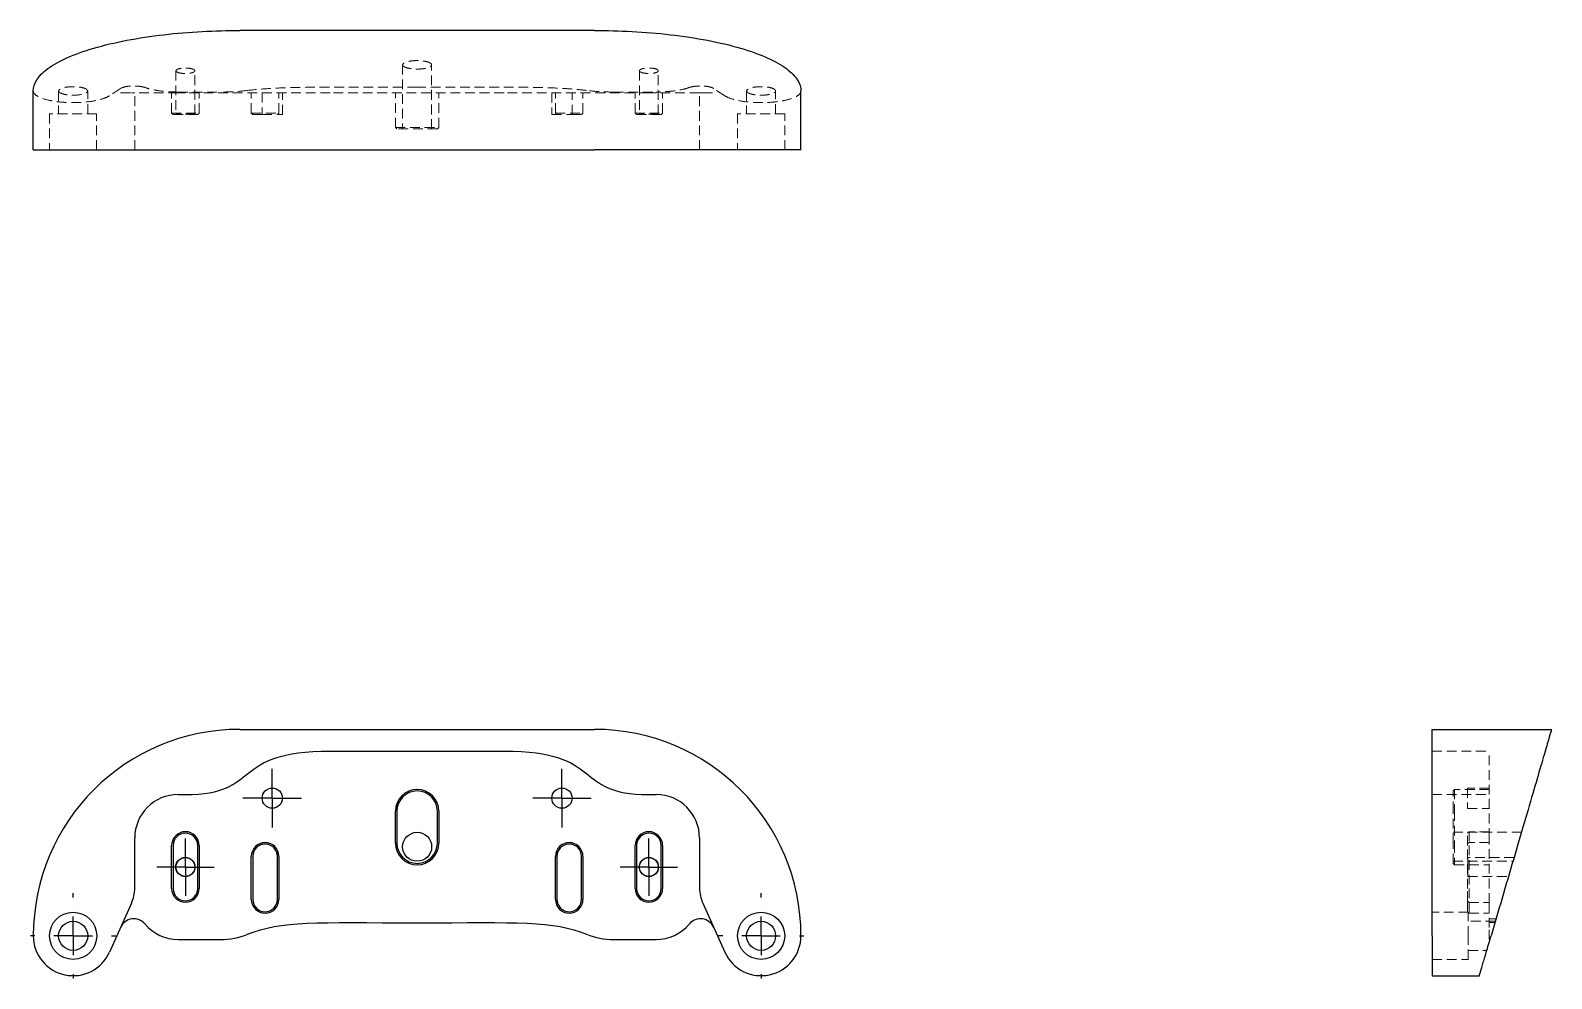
# Model space of a CAD drawing. Header units: millimetres. Extents: x 33 to 231, y 42 to 166.
import ezdxf

# ---------------------------------------------------------------- set-up
doc = ezdxf.new("R2010")
doc.units = ezdxf.units.MM
doc.linetypes.add('HIDDEN', pattern=[1.905, 1.27, -0.635])
doc.layers.add('10', color=7, linetype='Continuous')

# ---------------------------------------------------------------- blocks, each defined once
blk = doc.blocks.new('SW_CENTERMARKSYMBOL_0')
at = {"layer": '10', "color": 0}
for p, q in [((0, 5), (0, 5.57)), ((0, 0), (0, 2.5)), ((-5, 0), (-5.57, 0)), ((0, 0), (-2.5, 0)), ((0, 0), (0, -2.5)), ((0, 0), (2.5, 0)), ((5, 0), (5.57, 0)), ((0, -5), (0, -5.57))]:
    blk.add_line(p, q, dxfattribs=at)
blk = doc.blocks.new('SW_CENTERMARKSYMBOL_1')
at = {"layer": '10', "color": 0}
for p, q in [((0, 5), (0, 5.57)), ((0, 0), (0, 2.5)), ((-5, 0), (-5.57, 0)), ((0, 0), (-2.5, 0)), ((0, 0), (0, -2.5)), ((0, 0), (2.5, 0)), ((5, 0), (5.57, 0)), ((0, -5), (0, -5.57))]:
    blk.add_line(p, q, dxfattribs=at)
blk = doc.blocks.new('SW_CENTERMARKSYMBOL_2')
at = {"layer": '10', "color": 0}
for p, q in [((0, 2.5), (0, 3.82)), ((0, 0), (0, 2.5)), ((-2.5, 0), (-3.82, 0)), ((0, 0), (-2.5, 0)), ((0, 0), (0, -2.5)), ((0, 0), (2.5, 0)), ((2.5, 0), (3.82, 0)), ((0, -2.5), (0, -3.82))]:
    blk.add_line(p, q, dxfattribs=at)
blk = doc.blocks.new('SW_CENTERMARKSYMBOL_3')
at = {"layer": '10', "color": 0}
for p, q in [((0, 2.5), (0, 3.82)), ((0, 0), (0, 2.5)), ((-2.5, 0), (-3.82, 0)), ((0, 0), (-2.5, 0)), ((0, 0), (0, -2.5)), ((0, 0), (2.5, 0)), ((2.5, 0), (3.82, 0)), ((0, -2.5), (0, -3.82))]:
    blk.add_line(p, q, dxfattribs=at)
blk = doc.blocks.new('SW_CENTERMARKSYMBOL_4')
at = {"layer": '10', "color": 0}
for p, q in [((0, 2.5), (0, 3.73)), ((0, 0), (0, 2.5)), ((-2.5, 0), (-3.73, 0)), ((0, 0), (-2.5, 0)), ((0, 0), (0, -2.5)), ((0, 0), (2.5, 0)), ((2.5, 0), (3.73, 0)), ((0, -2.5), (0, -3.73))]:
    blk.add_line(p, q, dxfattribs=at)
blk = doc.blocks.new('SW_CENTERMARKSYMBOL_5')
at = {"layer": '10', "color": 0}
for p, q in [((0, 2.5), (0, 3.73)), ((0, 0), (0, 2.5)), ((-2.5, 0), (-3.73, 0)), ((0, 0), (-2.5, 0)), ((0, 0), (0, -2.5)), ((0, 0), (2.5, 0)), ((2.5, 0), (3.73, 0)), ((0, -2.5), (0, -3.73))]:
    blk.add_line(p, q, dxfattribs=at)

msp = doc.modelspace()

# ---------------------------------------------------------------- linework, layer by layer
at = {"color": 7, "linetype": 'Continuous', "lineweight": 25}
for p, q in [((106.11, 165.78), (59.89, 165.78)), ((33, 150.22), (33, 157.9)), ((133, 150.22), (133, 157.9)), ((33, 150.22), (59.89, 150.22)), ((59.89, 150.22), (106.11, 150.22)), ((133, 150.22), (106.11, 150.22)), ((59.89, 74.77), (106.11, 74.77)), ((215.22, 47.88), (215.22, 74.77)), ((215.22, 74.77), (230.78, 74.77)), ((71.68, 71.94), (94.32, 71.94)), ((51.87, 66.28), (52.81, 66.28)), ((113.19, 66.28), (114.13, 66.28)), ((80.17, 59.96), (80.17, 64.11)), ((80.36, 64.11), (80.36, 59.96)), ((85.64, 59.96), (85.64, 64.11)), ((85.83, 64.11), (85.83, 59.96)), ((46.21, 54.08), (46.21, 60.62)), ((51.02, 54.04), (51.02, 59.65)), ((51.21, 59.65), (51.21, 54.04)), ((54.42, 54.04), (54.42, 59.65)), ((54.6, 59.65), (54.6, 54.04)), ((111.4, 54.04), (111.4, 59.65)), ((111.58, 59.65), (111.58, 54.04)), ((114.79, 54.04), (114.79, 59.65)), ((114.98, 59.65), (114.98, 54.04)), ((119.79, 60.62), (119.79, 54.08)), ((61.4, 52.62), (61.4, 58.23)), ((61.58, 58.23), (61.58, 52.62)), ((64.79, 52.62), (64.79, 58.23)), ((64.98, 58.23), (64.98, 52.62)), ((101.02, 52.62), (101.02, 58.23)), ((101.21, 58.23), (101.21, 52.62)), ((104.42, 52.62), (104.42, 58.23)), ((104.6, 58.23), (104.6, 52.62)), ((45.79, 52.15), (42.92, 45.75)), ((120.21, 52.15), (123.08, 45.75)), ((215.22, 47.88), (215.22, 42.69)), ((51.87, 47.41), (57.39, 47.41)), ((108.61, 47.41), (114.13, 47.41)), ((215.22, 42.69), (221.38, 42.69))]:
    msp.add_line(p, q, dxfattribs=at)
at = {"color": 7, "linetype": 'HIDDEN', "lineweight": 18}
for p, q in [((51.58, 160.53), (51.58, 154.86)), ((54.04, 154.86), (54.04, 160.53)), ((81.11, 161.3), (81.11, 152.95)), ((84.89, 152.95), (84.89, 161.3)), ((111.96, 160.53), (111.96, 154.86)), ((114.42, 154.86), (114.42, 160.53)), ((36.3, 157.9), (36.3, 154.93)), ((40.08, 154.93), (40.08, 157.9)), ((44.37, 158.23), (42.92, 157.28)), ((44.37, 157.67), (45.79, 157.67)), ((46.21, 157.67), (45.79, 157.67)), ((46.21, 150.22), (46.21, 157.67)), ((51.87, 157.67), (46.21, 157.67)), ((51.02, 155.03), (51.02, 157.67)), ((51.87, 157.76), (57.39, 157.76)), ((52.81, 157.67), (51.87, 157.67)), ((54.6, 155.03), (54.6, 157.67)), ((61.4, 155.03), (61.4, 157.67)), ((62.81, 157.67), (62.81, 154.84)), ((64.98, 155.03), (64.98, 157.67)), ((65.45, 154.84), (65.45, 157.67)), ((94.32, 157.67), (71.68, 157.67)), ((80.17, 153.14), (80.17, 157.67)), ((85.83, 153.14), (85.83, 157.67)), ((100.55, 157.67), (100.55, 154.84)), ((101.02, 155.03), (101.02, 157.67)), ((103.19, 154.84), (103.19, 157.67)), ((104.6, 155.03), (104.6, 157.67)), ((108.61, 157.76), (114.13, 157.76)), ((111.4, 155.03), (111.4, 157.67)), ((114.13, 157.67), (113.19, 157.67)), ((119.79, 157.67), (114.13, 157.67)), ((114.98, 155.03), (114.98, 157.67)), ((119.79, 150.22), (119.79, 157.67)), ((120.21, 157.67), (119.79, 157.67)), ((120.21, 157.67), (121.63, 157.67)), ((123.08, 157.28), (121.63, 158.23)), ((125.92, 157.9), (125.92, 154.93)), ((129.7, 154.93), (129.7, 157.9)), ((41.25, 154.93), (35.12, 154.93)), ((35.12, 154.93), (35.12, 150.22)), ((41.25, 150.22), (41.25, 154.93)), ((51.02, 155.03), (54.6, 155.03)), ((51.02, 155.03), (51.21, 154.84)), ((54.42, 154.84), (51.21, 154.84)), ((51.58, 154.86), (51.56, 154.84)), ((54.04, 154.86), (51.58, 154.86)), ((54.06, 154.84), (54.04, 154.86)), ((54.42, 154.84), (54.6, 155.03)), ((61.4, 155.03), (64.98, 155.03)), ((61.4, 155.03), (61.58, 154.84)), ((62.81, 154.84), (61.58, 154.84)), ((62.81, 154.84), (65.45, 154.84)), ((64.79, 154.84), (64.98, 155.03)), ((100.55, 154.84), (103.19, 154.84)), ((101.02, 155.03), (104.6, 155.03)), ((101.02, 155.03), (101.21, 154.84)), ((104.42, 154.84), (103.19, 154.84)), ((104.42, 154.84), (104.6, 155.03)), ((111.4, 155.03), (114.98, 155.03)), ((111.4, 155.03), (111.58, 154.84)), ((114.79, 154.84), (111.58, 154.84)), ((111.96, 154.86), (111.94, 154.84)), ((114.42, 154.86), (111.96, 154.86)), ((114.44, 154.84), (114.42, 154.86)), ((114.79, 154.84), (114.98, 155.03)), ((130.88, 154.93), (124.75, 154.93)), ((124.75, 154.93), (124.75, 150.22)), ((130.88, 150.22), (130.88, 154.93)), ((80.17, 153.14), (85.83, 153.14)), ((80.17, 153.14), (80.36, 152.95)), ((85.64, 152.95), (80.36, 152.95)), ((85.83, 153.14), (85.64, 152.95)), ((215.22, 71.94), (222.67, 71.94)), ((215.22, 66.28), (222.67, 66.28)), ((218.14, 66.94), (217.95, 66.75)), ((217.95, 64.11), (217.95, 66.75)), ((218.14, 66.94), (218.14, 64.11)), ((222.67, 66.94), (218.14, 66.94)), ((219.84, 67.13), (219.84, 64.48)), ((222.67, 67.13), (219.84, 67.13)), ((222.67, 66.28), (222.67, 66.94)), ((222.67, 60.62), (222.67, 66.28)), ((217.95, 59.96), (217.95, 64.11)), ((218.14, 64.11), (218.14, 59.96)), ((219.84, 64.48), (222.67, 64.48)), ((220.03, 61.44), (219.84, 61.25)), ((220.03, 61.44), (220.03, 59.65)), ((222.67, 61.44), (220.03, 61.44)), ((226.86, 61.37), (217.95, 61.37)), ((217.95, 57.31), (217.95, 59.96)), ((218.14, 59.96), (218.14, 57.13)), ((219.84, 59.65), (219.84, 61.25)), ((220.03, 60.03), (219.84, 59.84)), ((219.84, 54.04), (219.84, 59.65)), ((222.67, 60.03), (220.03, 60.03)), ((220.03, 59.65), (220.03, 54.04)), ((222.67, 54.08), (222.67, 60.62)), ((217.95, 57.6), (225.75, 57.6)), ((219.86, 58.07), (219.84, 58.09)), ((219.86, 56.84), (219.86, 58.07)), ((225.89, 58.07), (219.86, 58.07)), ((217.95, 57.31), (218.14, 57.13)), ((218.14, 57.13), (222.67, 57.13)), ((219.84, 55.59), (219.86, 55.62)), ((219.86, 55.62), (219.86, 56.84)), ((219.86, 55.62), (225.17, 55.62)), ((219.84, 52.43), (219.84, 54.04)), ((220.03, 54.04), (220.03, 52.24)), ((222.67, 52.15), (222.67, 54.08)), ((219.84, 51.02), (219.84, 52.43)), ((219.84, 52.43), (220.03, 52.24)), ((220.03, 52.24), (220.03, 50.83)), ((220.03, 52.24), (222.67, 52.24)), ((222.67, 52.15), (222.67, 48.98)), ((219.93, 50.95), (215.22, 50.95)), ((219.84, 51.02), (220.03, 50.83)), ((219.93, 47.88), (219.93, 50.95)), ((223.46, 49.77), (219.93, 49.77)), ((220.03, 50.83), (222.67, 50.83)), ((223.55, 50.1), (222.67, 50.1)), ((223.41, 49.6), (222.67, 49.6)), ((219.93, 44.81), (219.93, 47.88)), ((222.67, 47.41), (222.67, 48.98)), ((219.93, 45.99), (222.35, 45.99)), ((222.76, 47.41), (222.67, 47.41)), ((215.22, 44.81), (219.93, 44.81))]:
    msp.add_line(p, q, dxfattribs=at)
at = {"color": 7, "linetype": 'Continuous', "lineweight": 25}
for centre, radius in [((64.13, 65.81), 1.32), ((101.87, 65.81), 1.32), ((83, 59.48), 1.89), ((52.81, 56.84), 1.25), ((52.81, 56.84), 1.23), ((113.19, 56.84), 1.25), ((113.19, 56.84), 1.23), ((38.19, 47.88), 3.07), ((38.19, 47.88), 1.89), ((127.81, 47.88), 3.07), ((127.81, 47.88), 1.89)]:
    msp.add_circle(centre, radius, dxfattribs=at)
for centre, radius, start, end in [((59.89, 47.88), 26.89, 90, 180), ((106.11, 47.88), 26.89, 0, 90), ((51.87, 60.62), 5.66, 90, 180), ((83, 64.11), 2.83, 0, 180), ((83, 64.11), 2.64, 0, 180), ((114.13, 60.62), 5.66, 0, 90), ((52.81, 59.65), 1.79, 0, 180), ((113.19, 59.65), 1.79, 0, 180), ((52.81, 59.65), 1.6, 0, 180), ((63.19, 58.23), 1.79, 0, 180), ((63.19, 58.23), 1.6, 0, 180), ((83, 59.96), 2.83, 180, 0), ((83, 59.96), 2.64, 180, 0), ((102.81, 58.23), 1.79, 0, 180), ((102.81, 58.23), 1.6, 0, 180), ((113.19, 59.65), 1.6, 0, 180), ((41.49, 54.08), 4.72, 335.8105, 0), ((52.81, 54.04), 1.79, 180, 0), ((52.81, 54.04), 1.6, 180, 0), ((113.19, 54.04), 1.79, 180, 0), ((113.19, 54.04), 1.6, 180, 0), ((124.51, 54.08), 4.72, 180, 204.1895), ((63.19, 52.62), 1.79, 180, 0), ((63.19, 52.62), 1.6, 180, 0), ((102.81, 52.62), 1.79, 180, 0), ((102.81, 52.62), 1.6, 180, 0), ((46.09, 48.21), 1.89, 40.0795, 155.8105), ((119.91, 48.21), 1.89, 24.1895, 139.9205), ((38.19, 47.88), 5.19, 180, 335.8105), ((51.87, 53.07), 5.66, 220.0795, 270), ((57.39, 56.84), 9.43, 270, 292.0191), ((108.61, 56.84), 9.43, 247.9809, 270), ((114.13, 53.07), 5.66, 270, 319.9205), ((127.81, 47.88), 5.19, 204.1895, 0)]:
    msp.add_arc(centre, radius, start, end, dxfattribs=at)
for points, knots in [([(33, 157.9), (33, 158.37), (33.14, 158.85), (33.76, 159.82), (34.23, 160.32), (35.54, 161.29), (36.38, 161.76), (38.39, 162.67), (39.56, 163.09), (42.19, 163.86), (43.64, 164.2), (46.71, 164.79), (48.34, 165.04), (51.64, 165.42), (53.33, 165.56), (56.66, 165.74), (58.3, 165.78), (59.89, 165.78)], [0, 0, 0, 0, 0.125, 0.125, 0.25, 0.25, 0.375, 0.375, 0.5, 0.5, 0.625, 0.625, 0.75, 0.75, 0.875, 0.875, 1, 1, 1, 1]), ([(106.11, 165.78), (107.7, 165.78), (109.34, 165.74), (112.67, 165.56), (114.36, 165.42), (117.66, 165.04), (119.29, 164.79), (122.36, 164.2), (123.81, 163.86), (126.44, 163.09), (127.61, 162.67), (129.62, 161.76), (130.46, 161.29), (131.77, 160.32), (132.24, 159.82), (132.86, 158.85), (133, 158.37), (133, 157.9)], [0, 0, 0, 0, 0.125, 0.125, 0.25, 0.25, 0.375, 0.375, 0.5, 0.5, 0.625, 0.625, 0.75, 0.75, 0.875, 0.875, 1, 1, 1, 1]), ([(230.78, 74.77), (230.78, 74.77), (230.74, 74.63), (230.56, 74.01), (230.42, 73.54), (230.04, 72.22), (229.79, 71.39), (229.2, 69.38), (228.86, 68.21), (228.09, 65.58), (227.67, 64.13), (226.76, 61.06), (226.29, 59.43), (225.32, 56.12), (224.82, 54.44), (223.85, 51.11), (223.37, 49.47), (222.9, 47.88)], [0, 0, 0, 0, 0.125, 0.125, 0.25, 0.25, 0.375, 0.375, 0.5, 0.5, 0.625, 0.625, 0.75, 0.75, 0.875, 0.875, 1, 1, 1, 1]), ([(221.38, 42.7), (221.38, 42.7), (221.37, 42.66), (221.41, 42.79), (221.5, 43.09), (221.65, 43.6), (221.83, 44.23), (222.07, 45.03), (222.34, 45.95), (222.63, 46.94), (222.81, 47.58), (222.9, 47.88)], [0, 0, 0, 0, 0.006016, 0.131646, 0.257718, 0.382053, 0.502552, 0.617392, 0.759286, 0.886939, 1, 1, 1, 1])]:
    msp.add_open_spline(points, degree=3, knots=knots, dxfattribs=at)
at = {"color": 7, "linetype": 'HIDDEN', "lineweight": 18}
for points, knots in [([(54.04, 160.53), (54.04, 160.56), (54.03, 160.59), (53.95, 160.67), (53.89, 160.71), (53.69, 160.78), (53.56, 160.82), (53.22, 160.87), (53.02, 160.89), (52.61, 160.89), (52.4, 160.87), (52.06, 160.82), (51.93, 160.78), (51.73, 160.71), (51.67, 160.67), (51.6, 160.59), (51.58, 160.56), (51.58, 160.53)], [0, 0, 0, 0, 0.125, 0.125, 0.25, 0.25, 0.375, 0.375, 0.5, 0.5, 0.625, 0.625, 0.75, 0.75, 0.875, 0.875, 1, 1, 1, 1]), ([(51.58, 160.53), (51.58, 160.5), (51.6, 160.47), (51.67, 160.39), (51.73, 160.35), (51.93, 160.28), (52.06, 160.24), (52.4, 160.19), (52.61, 160.17), (53.02, 160.17), (53.22, 160.19), (53.56, 160.24), (53.69, 160.28), (53.89, 160.35), (53.95, 160.39), (54.03, 160.47), (54.04, 160.5), (54.04, 160.53)], [0, 0, 0, 0, 0.125, 0.125, 0.25, 0.25, 0.375, 0.375, 0.5, 0.5, 0.625, 0.625, 0.75, 0.75, 0.875, 0.875, 1, 1, 1, 1]), ([(84.89, 161.3), (84.89, 161.35), (84.87, 161.4), (84.75, 161.51), (84.66, 161.58), (84.36, 161.69), (84.15, 161.75), (83.63, 161.83), (83.31, 161.86), (82.69, 161.86), (82.37, 161.83), (81.85, 161.75), (81.64, 161.69), (81.34, 161.58), (81.25, 161.51), (81.13, 161.4), (81.11, 161.35), (81.11, 161.3)], [0, 0, 0, 0, 0.125, 0.125, 0.25, 0.25, 0.375, 0.375, 0.5, 0.5, 0.625, 0.625, 0.75, 0.75, 0.875, 0.875, 1, 1, 1, 1]), ([(81.11, 161.3), (81.11, 161.26), (81.13, 161.21), (81.25, 161.09), (81.34, 161.03), (81.64, 160.91), (81.85, 160.86), (82.37, 160.77), (82.69, 160.75), (83.31, 160.75), (83.63, 160.77), (84.15, 160.86), (84.36, 160.91), (84.66, 161.03), (84.75, 161.09), (84.87, 161.21), (84.89, 161.26), (84.89, 161.3)], [0, 0, 0, 0, 0.125, 0.125, 0.25, 0.25, 0.375, 0.375, 0.5, 0.5, 0.625, 0.625, 0.75, 0.75, 0.875, 0.875, 1, 1, 1, 1]), ([(114.42, 160.53), (114.42, 160.56), (114.4, 160.59), (114.33, 160.67), (114.27, 160.71), (114.07, 160.78), (113.94, 160.82), (113.6, 160.87), (113.39, 160.89), (112.98, 160.89), (112.78, 160.87), (112.44, 160.82), (112.31, 160.78), (112.11, 160.71), (112.05, 160.67), (111.97, 160.59), (111.96, 160.56), (111.96, 160.53)], [0, 0, 0, 0, 0.125, 0.125, 0.25, 0.25, 0.375, 0.375, 0.5, 0.5, 0.625, 0.625, 0.75, 0.75, 0.875, 0.875, 1, 1, 1, 1]), ([(111.96, 160.53), (111.96, 160.5), (111.97, 160.47), (112.05, 160.39), (112.11, 160.35), (112.31, 160.28), (112.44, 160.24), (112.78, 160.19), (112.98, 160.17), (113.39, 160.17), (113.6, 160.19), (113.94, 160.24), (114.07, 160.28), (114.27, 160.35), (114.33, 160.39), (114.4, 160.47), (114.42, 160.5), (114.42, 160.53)], [0, 0, 0, 0, 0.125, 0.125, 0.25, 0.25, 0.375, 0.375, 0.5, 0.5, 0.625, 0.625, 0.75, 0.75, 0.875, 0.875, 1, 1, 1, 1]), ([(47.54, 158.36), (47.37, 158.41), (47.13, 158.47), (46.68, 158.53), (46.52, 158.54), (46.18, 158.55), (46, 158.55), (45.66, 158.54), (45.49, 158.53), (45.18, 158.49), (45.04, 158.46), (44.66, 158.37), (44.48, 158.3), (44.37, 158.23)], [0, 0, 0, 0, 0.25, 0.25, 0.375, 0.375, 0.5, 0.5, 0.625, 0.625, 0.75, 0.75, 1, 1, 1, 1]), ([(121.63, 158.23), (121.52, 158.3), (121.34, 158.37), (120.96, 158.46), (120.82, 158.49), (120.51, 158.53), (120.34, 158.54), (120, 158.55), (119.82, 158.55), (119.48, 158.54), (119.32, 158.53), (118.87, 158.47), (118.63, 158.41), (118.46, 158.36)], [0, 0, 0, 0, 0.25, 0.25, 0.375, 0.375, 0.5, 0.5, 0.625, 0.625, 0.75, 0.75, 1, 1, 1, 1]), ([(42.92, 157.28), (42.75, 157.17), (42.51, 157.05), (41.86, 156.82), (41.44, 156.7), (40.42, 156.52), (39.82, 156.45), (38.83, 156.39), (38.48, 156.38), (37.79, 156.38), (37.44, 156.39), (36.76, 156.44), (36.43, 156.47), (35.79, 156.55), (35.49, 156.6), (34.67, 156.77), (34.22, 156.91), (33.55, 157.2), (33.32, 157.35), (33.05, 157.64), (33, 157.78), (33, 157.9)], [0, 0, 0, 0, 0.125, 0.125, 0.25, 0.25, 0.375, 0.375, 0.4375, 0.4375, 0.5, 0.5, 0.5625, 0.5625, 0.625, 0.625, 0.75, 0.75, 0.875, 0.875, 1, 1, 1, 1]), ([(40.08, 157.9), (40.08, 157.95), (40.06, 158), (39.94, 158.11), (39.85, 158.18), (39.55, 158.29), (39.34, 158.35), (38.82, 158.43), (38.5, 158.46), (37.87, 158.46), (37.56, 158.43), (37.04, 158.35), (36.83, 158.29), (36.53, 158.18), (36.43, 158.11), (36.32, 158), (36.3, 157.95), (36.3, 157.9)], [0, 0, 0, 0, 0.125, 0.125, 0.25, 0.25, 0.375, 0.375, 0.5, 0.5, 0.625, 0.625, 0.75, 0.75, 0.875, 0.875, 1, 1, 1, 1]), ([(36.3, 157.9), (36.3, 157.86), (36.32, 157.8), (36.43, 157.69), (36.53, 157.63), (36.83, 157.51), (37.04, 157.46), (37.56, 157.37), (37.87, 157.35), (38.5, 157.35), (38.82, 157.37), (39.34, 157.46), (39.55, 157.51), (39.85, 157.63), (39.94, 157.69), (40.06, 157.8), (40.08, 157.86), (40.08, 157.9)], [0, 0, 0, 0, 0.125, 0.125, 0.25, 0.25, 0.375, 0.375, 0.5, 0.5, 0.625, 0.625, 0.75, 0.75, 0.875, 0.875, 1, 1, 1, 1]), ([(51.87, 157.76), (51.47, 157.76), (51.06, 157.78), (50.26, 157.83), (49.86, 157.87), (49.1, 157.97), (48.74, 158.03), (48.09, 158.18), (47.79, 158.27), (47.54, 158.36)], [0, 0, 0, 0, 0.25, 0.25, 0.5, 0.5, 0.75, 0.75, 1, 1, 1, 1]), ([(60.92, 157.97), (60.37, 157.9), (59.78, 157.85), (58.59, 157.78), (57.99, 157.76), (57.39, 157.76)], [0, 0, 0, 0, 0.5, 0.5, 1, 1, 1, 1]), ([(83, 158.4), (81.14, 158.4), (79.29, 158.4), (75.57, 158.41), (73.71, 158.41), (70.93, 158.4), (70, 158.39), (68.14, 158.37), (67.21, 158.36), (65.37, 158.3), (64.46, 158.27), (62.66, 158.15), (61.78, 158.07), (60.92, 157.97)], [0, 0, 0, 0, 0.25, 0.25, 0.5, 0.5, 0.625, 0.625, 0.75, 0.75, 0.875, 0.875, 1, 1, 1, 1]), ([(105.08, 157.97), (104.65, 158.02), (104.21, 158.06), (103.32, 158.14), (102.87, 158.18), (101.52, 158.27), (100.61, 158.31), (98.77, 158.36), (97.84, 158.37), (95.99, 158.39), (95.06, 158.4), (92.28, 158.41), (90.42, 158.41), (86.71, 158.4), (84.86, 158.4), (83, 158.4)], [0, 0, 0, 0, 0.0625, 0.0625, 0.125, 0.125, 0.25, 0.25, 0.375, 0.375, 0.5, 0.5, 0.75, 0.75, 1, 1, 1, 1]), ([(108.61, 157.76), (108.01, 157.76), (107.41, 157.78), (106.22, 157.85), (105.63, 157.9), (105.08, 157.97)], [0, 0, 0, 0, 0.5, 0.5, 1, 1, 1, 1]), ([(118.46, 158.36), (118.21, 158.27), (117.91, 158.18), (117.26, 158.03), (116.9, 157.97), (116.14, 157.87), (115.74, 157.83), (114.94, 157.78), (114.53, 157.76), (114.13, 157.76)], [0, 0, 0, 0, 0.25, 0.25, 0.5, 0.5, 0.75, 0.75, 1, 1, 1, 1]), ([(123.08, 157.28), (123.25, 157.17), (123.49, 157.05), (124.14, 156.82), (124.56, 156.7), (125.58, 156.52), (126.18, 156.45), (127.17, 156.39), (127.52, 156.38), (128.21, 156.38), (128.56, 156.39), (129.24, 156.44), (129.57, 156.47), (130.21, 156.55), (130.51, 156.6), (131.33, 156.77), (131.78, 156.91), (132.45, 157.2), (132.68, 157.35), (132.95, 157.64), (133, 157.78), (133, 157.9)], [0, 0, 0, 0, 0.125, 0.125, 0.25, 0.25, 0.375, 0.375, 0.4375, 0.4375, 0.5, 0.5, 0.5625, 0.5625, 0.625, 0.625, 0.75, 0.75, 0.875, 0.875, 1, 1, 1, 1]), ([(129.7, 157.9), (129.7, 157.95), (129.68, 158), (129.57, 158.11), (129.47, 158.18), (129.17, 158.29), (128.96, 158.35), (128.44, 158.43), (128.13, 158.46), (127.5, 158.46), (127.18, 158.43), (126.66, 158.35), (126.45, 158.29), (126.15, 158.18), (126.06, 158.11), (125.94, 158), (125.92, 157.95), (125.92, 157.9)], [0, 0, 0, 0, 0.125, 0.125, 0.25, 0.25, 0.375, 0.375, 0.5, 0.5, 0.625, 0.625, 0.75, 0.75, 0.875, 0.875, 1, 1, 1, 1]), ([(125.92, 157.9), (125.92, 157.86), (125.94, 157.8), (126.06, 157.69), (126.15, 157.63), (126.45, 157.51), (126.66, 157.46), (127.18, 157.37), (127.5, 157.35), (128.13, 157.35), (128.44, 157.37), (128.96, 157.46), (129.17, 157.51), (129.47, 157.63), (129.57, 157.69), (129.68, 157.8), (129.7, 157.86), (129.7, 157.9)], [0, 0, 0, 0, 0.125, 0.125, 0.25, 0.25, 0.375, 0.375, 0.5, 0.5, 0.625, 0.625, 0.75, 0.75, 0.875, 0.875, 1, 1, 1, 1])]:
    msp.add_open_spline(points, degree=3, knots=knots, dxfattribs=at)
for points in [[(71.68, 157.67), (58.47, 157.67), (62.87, 157.67), (52.81, 157.67)], [(113.19, 157.67), (103.13, 157.67), (107.53, 157.67), (94.32, 157.67)], [(222.67, 66.28), (222.67, 66.28), (222.67, 71.94), (222.67, 71.94)]]:
    msp.add_open_spline(points, degree=3, dxfattribs=at)
at = {"color": 7, "linetype": 'Continuous', "lineweight": 25}
for points in [[(52.81, 66.28), (62.87, 66.28), (58.47, 71.94), (71.68, 71.94)], [(94.32, 71.94), (107.53, 71.94), (103.13, 66.28), (113.19, 66.28)], [(60.92, 48.1), (65.34, 49.88), (69.76, 49.58), (83, 49.58)], [(83, 49.58), (96.24, 49.58), (100.66, 49.88), (105.08, 48.1)]]:
    msp.add_open_spline(points, degree=3, dxfattribs=at)

# ---------------------------------------------------------------- block references
at = {"layer": '10'}
for name, p in [('SW_CENTERMARKSYMBOL_2', (64.13, 65.81)), ('SW_CENTERMARKSYMBOL_3', (101.87, 65.81)), ('SW_CENTERMARKSYMBOL_5', (52.81, 56.84)), ('SW_CENTERMARKSYMBOL_4', (113.19, 56.84)), ('SW_CENTERMARKSYMBOL_1', (38.19, 47.88)), ('SW_CENTERMARKSYMBOL_0', (127.81, 47.88))]:
    msp.add_blockref(name, p, dxfattribs=at)

doc.saveas('drawing.dxf')
